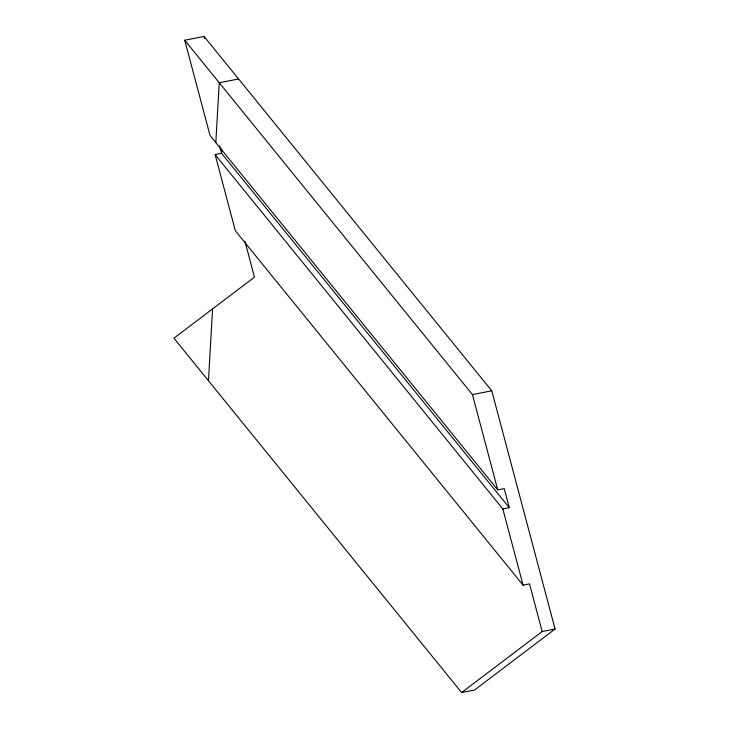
<?xml version="1.0" encoding="UTF-8"?>
<svg xmlns="http://www.w3.org/2000/svg" width="729" height="729" viewBox="0 0 729 729"><rect width="100%" height="100%" fill="white"/><g stroke="black" fill="none" stroke-linecap="round" stroke-linejoin="round"><path stroke-width="1.09" d="M215.802 142.602L219.256 82.76L238.593 78.978M208.448 380.702L212.586 308.896M221.807 148.953L221.561 153.309L509.27 507.676L502.819 508.933L215.11 154.566L221.561 153.309L219.593 145.9M244.98 241.436L254.476 277.166L173.921 338.183L461.63 692.55L542.185 631.533L555.079 629.018L491.774 390.817L204.065 36.45L184.729 40.232L210.052 135.512L497.752 489.879L504.204 488.621L509.27 507.676M555.079 629.018L474.524 690.026L461.63 692.55M184.729 40.232L472.438 394.599L491.774 390.817M215.11 154.566L235.367 230.792L523.076 585.159L529.518 583.902L542.185 631.533M472.438 394.599L497.752 489.879M502.819 508.933L523.076 585.159M204.065 36.45L204.658 38.646"/></g></svg>
